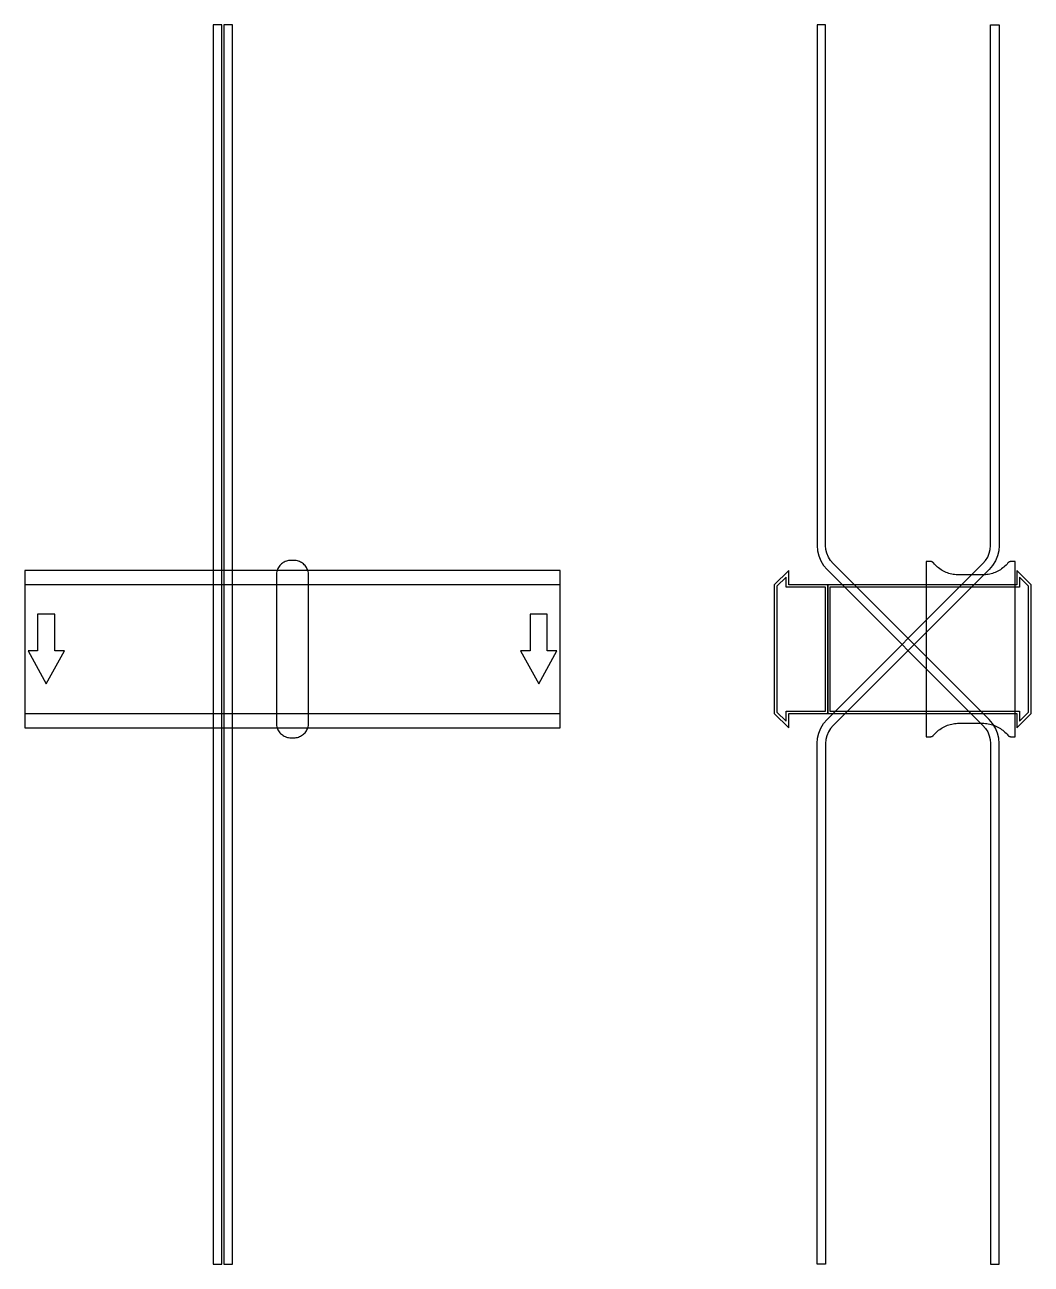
# Model space of a CAD drawing. Extents: x 0 to 940, y -575 to 583.
import ezdxf

# ---------------------------------------------------------------- set-up
doc = ezdxf.new("R2010")
doc.units = 0
doc.layers.add('Halfen', color=7, linetype='CONTINUOUS')

msp = doc.modelspace()

# ---------------------------------------------------------------- linework, layer by layer
at = {"layer": 'Halfen', "color": 7}
for points in [[(184, -574.569), (184, 583.197), (176, 583.197), (176, -574.569)], [(194, -574.569), (194, 583.197), (186, 583.197), (186, -574.569)], [(910, -574.569), (910, -88.284), (909.606, -83.278), (908.434, -78.396), (906.512, -73.757), (903.889, -69.475), (900.627, -65.657), (755.029, 79.941), (752.584, 82.805), (750.616, 86.016), (749.175, 89.495), (748.295, 93.157), (748, 96.912), (748, 583.197), (740, 583.197), (740, 96.912), (740.394, 91.906), (741.566, 87.023), (743.488, 82.384), (746.111, 78.103), (749.373, 74.284), (894.971, -71.314), (897.416, -74.177), (899.384, -77.388), (900.825, -80.868), (901.705, -84.53), (902, -88.284), (902, -574.569)], [(740, -574.569), (740, -88.284), (740.394, -83.278), (741.566, -78.396), (743.488, -73.757), (746.111, -69.475), (749.373, -65.657), (894.971, 79.941), (897.416, 82.805), (899.384, 86.016), (900.825, 89.495), (901.705, 93.157), (902, 96.912), (902, 583.197), (910, 583.197), (910, 96.912), (909.606, 91.906), (908.434, 87.023), (906.512, 82.384), (903.889, 78.103), (900.627, 74.284), (755.029, -71.314), (752.584, -74.177), (750.616, -77.388), (749.175, -80.868), (748.295, -84.53), (748, -88.284), (748, -574.569)], [(265, -69.3), (265, -56.8), (265, 69.3), (264.958, 70.359), (264.834, 71.412), (264.627, 72.452), (264.339, 73.472), (263.972, 74.466), (263.529, 75.429), (263.011, 76.354), (262.422, 77.235), (261.765, 78.068), (261.046, 78.846), (260.268, 79.565), (259.435, 80.222), (258.554, 80.811), (257.629, 81.329), (256.666, 81.772), (255.672, 82.139), (254.652, 82.427), (253.612, 82.634), (252.559, 82.758), (251.5, 82.8), (248.5, 82.8), (247.441, 82.758), (246.388, 82.634), (245.348, 82.427), (244.328, 82.139), (243.334, 81.772), (242.371, 81.329), (241.446, 80.811), (240.565, 80.222), (239.732, 79.565), (238.954, 78.846), (238.235, 78.068), (237.578, 77.235), (236.989, 76.354), (236.471, 75.429), (236.028, 74.466), (235.661, 73.472), (235.373, 72.452), (235.166, 71.412), (235.042, 70.359), (235, 69.3), (235, -56.8), (235, -69.3), (235.042, -70.359), (235.166, -71.412), (235.373, -72.452), (235.661, -73.472), (236.028, -74.466), (236.471, -75.429), (236.989, -76.354), (237.578, -77.235), (238.235, -78.068), (238.954, -78.846), (239.732, -79.565), (240.565, -80.222), (241.446, -80.811), (242.371, -81.329), (243.334, -81.772), (244.328, -82.139), (245.348, -82.427), (246.388, -82.634), (247.441, -82.758), (248.5, -82.8), (251.5, -82.8), (252.559, -82.758), (253.612, -82.634), (254.652, -82.427), (255.672, -82.139), (256.666, -81.772), (257.629, -81.329), (258.554, -80.811), (259.435, -80.222), (260.268, -79.565), (261.046, -78.846), (261.765, -78.068), (262.422, -77.235), (263.011, -76.354), (263.529, -75.429), (263.972, -74.466), (264.339, -73.472), (264.627, -72.452), (264.834, -71.412), (264.958, -70.359), (265, -69.3)], [(925, -81.8), (925, 81.8), (921, 81.8), (920.846, 81.797), (920.691, 81.786), (920.538, 81.769), (920.385, 81.746), (920.234, 81.715), (920.084, 81.678), (919.936, 81.634), (919.789, 81.584), (919.646, 81.527), (919.505, 81.464), (919.366, 81.395), (919.231, 81.32), (919.1, 81.239), (918.972, 81.153), (918.848, 81.06), (918.728, 80.963), (918.613, 80.86), (918.502, 80.752), (918.397, 80.639), (918.296, 80.522), (917.41, 79.491), (916.479, 78.5), (915.505, 77.551), (914.491, 76.646), (913.437, 75.787), (912.347, 74.975), (911.222, 74.211), (910.064, 73.499), (908.876, 72.838), (907.66, 72.23), (906.418, 71.676), (905.153, 71.178), (903.867, 70.736), (902.563, 70.351), (901.243, 70.024), (899.911, 69.756), (898.567, 69.547), (897.216, 69.397), (895.859, 69.307), (894.5, 69.277), (872.5, 69.277), (871.141, 69.307), (869.784, 69.397), (868.433, 69.547), (867.089, 69.756), (865.757, 70.024), (864.437, 70.351), (863.133, 70.736), (861.847, 71.178), (860.582, 71.676), (859.34, 72.23), (858.124, 72.838), (856.936, 73.499), (855.778, 74.211), (854.653, 74.975), (853.563, 75.787), (852.509, 76.646), (851.495, 77.551), (850.521, 78.5), (849.59, 79.491), (848.704, 80.522), (848.603, 80.639), (848.498, 80.752), (848.387, 80.86), (848.272, 80.963), (848.152, 81.06), (848.028, 81.153), (847.9, 81.239), (847.769, 81.32), (847.634, 81.395), (847.495, 81.464), (847.354, 81.527), (847.211, 81.584), (847.064, 81.634), (846.916, 81.678), (846.766, 81.715), (846.615, 81.746), (846.462, 81.769), (846.309, 81.786), (846.154, 81.797), (846, 81.8), (842, 81.8), (842, -81.8), (846, -81.8), (846.154, -81.797), (846.309, -81.786), (846.462, -81.769), (846.615, -81.746), (846.766, -81.715), (846.916, -81.678), (847.064, -81.634), (847.211, -81.584), (847.354, -81.527), (847.495, -81.464), (847.634, -81.395), (847.769, -81.32), (847.9, -81.239), (848.028, -81.153), (848.152, -81.06), (848.272, -80.963), (848.387, -80.86), (848.498, -80.752), (848.603, -80.639), (848.704, -80.522), (849.59, -79.491), (850.521, -78.5), (851.495, -77.551), (852.509, -76.646), (853.563, -75.787), (854.653, -74.975), (855.778, -74.211), (856.936, -73.499), (858.124, -72.838), (859.34, -72.23), (860.582, -71.676), (861.847, -71.178), (863.133, -70.736), (864.437, -70.351), (865.757, -70.024), (867.089, -69.756), (868.433, -69.547), (869.784, -69.397), (871.141, -69.307), (872.5, -69.277), (894.5, -69.277), (895.859, -69.307), (897.216, -69.397), (898.567, -69.547), (899.911, -69.756), (901.243, -70.024), (902.563, -70.351), (903.867, -70.736), (905.153, -71.178), (906.418, -71.676), (907.66, -72.23), (908.876, -72.838), (910.064, -73.499), (911.222, -74.211), (912.347, -74.975), (913.437, -75.787), (914.491, -76.646), (915.505, -77.551), (916.479, -78.5), (917.41, -79.491), (918.296, -80.522), (918.397, -80.639), (918.502, -80.752), (918.613, -80.86), (918.728, -80.963), (918.848, -81.06), (918.972, -81.153), (919.1, -81.239), (919.231, -81.32), (919.366, -81.395), (919.505, -81.464), (919.646, -81.527), (919.789, -81.584), (919.936, -81.634), (920.084, -81.678), (920.234, -81.715), (920.385, -81.746), (920.538, -81.769), (920.691, -81.786), (920.846, -81.797), (921, -81.8)], [(0, -73.5), (500, -73.5), (500, 73.5), (0, 73.5)], [(750, -60), (750, 60), (713.5, 60), (713.5, 73.5), (700, 60), (700, -60), (713.5, -73.5), (713.5, -60)], [(940, -60), (940, 60), (926.5, 73.5), (926.5, 60), (750, 60), (750, -60), (926.5, -60), (926.5, -73.5)], [(0, -60), (500, -60), (500, 60), (0, 60)], [(748, -58), (748, 58), (711, 58), (711, 67.25), (702.5, 58.75), (702.5, -58.75), (711, -67.25), (711, -58)], [(937.5, -58.75), (937.5, 58.75), (929, 67.25), (929, 58), (752, 58), (752, -58), (929, -58), (929, -67.25)], [(20, -32.5), (37, -1.5), (28, -1.5), (28, 32.5), (12, 32.5), (12, -1.5), (3, -1.5)], [(480, -32.5), (497, -1.5), (488, -1.5), (488, 32.5), (472, 32.5), (472, -1.5), (463, -1.5)]]:
    msp.add_lwpolyline(points, close=True, dxfattribs=at)

doc.saveas('drawing.dxf')
